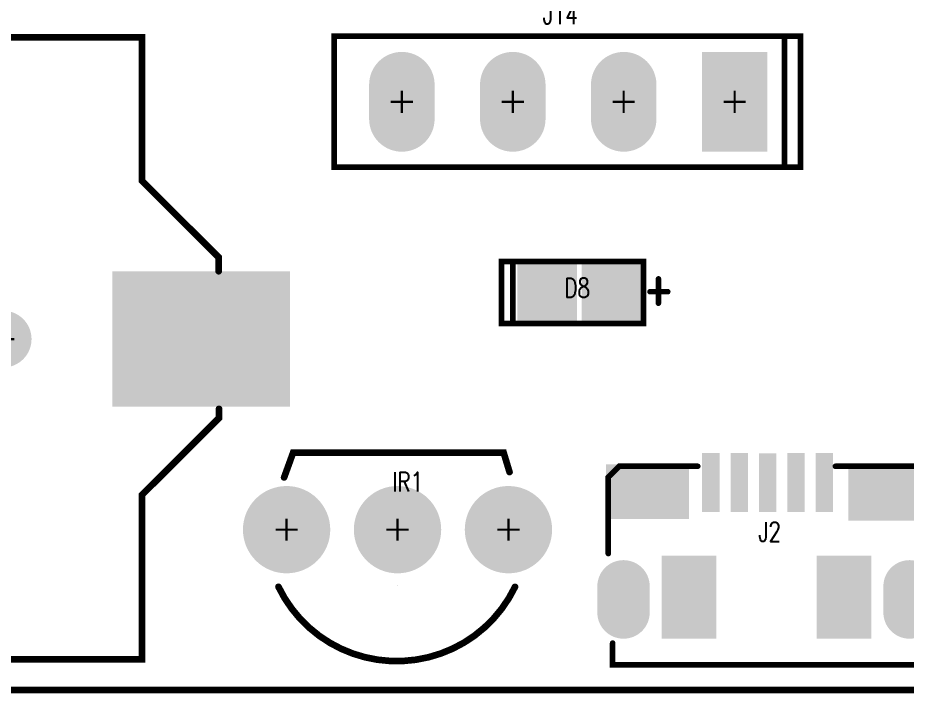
# Model space of a CAD drawing. Extents: x -2201 to 2204, y -2226 to 2180.
# Drawn here: x 590 to 1392, y -2169 to -1560 of the extents above; entities that cross this region are included whole.
import ezdxf

# ---------------------------------------------------------------- set-up
doc = ezdxf.new("R2010")
doc.units = 0
doc.linetypes.add('TRMIDX_0', pattern=[2, 1, 1])
doc.linetypes.add('TRMIDX_1', pattern=[2, 1, 1])
for name, color, linetype in [('BOARD_OUTLINE_00', 1, 'CONTINUOUS'), ('DRIL_NPLTE_THRU_01', 3, 'CONTINUOUS'), ('DRIL_NPLTE_THRU_02', 4, 'CONTINUOUS'), ('DRIL_NPLTE_THRU_03', 6, 'CONTINUOUS'), ('DRIL_NPLTE_THRU_04', 1, 'CONTINUOUS'), ('DRIL_PLTE_THRU_01', 3, 'CONTINUOUS'), ('DRIL_PLTE_THRU_02', 4, 'CONTINUOUS'), ('DRIL_PLTE_THRU_03', 6, 'CONTINUOUS'), ('DRIL_PLTE_THRU_04', 1, 'CONTINUOUS'), ('DRIL_SYMBOL', 1, 'CONTINUOUS'), ('PADS_BOT', 16, 'CONTINUOUS'), ('PADS_INNER', 96, 'CONTINUOUS'), ('PADS_TOP', 96, 'CONTINUOUS'), ('PART_NAME_01', 254, 'CONTINUOUS'), ('PART_NAME_126', 254, 'CONTINUOUS'), ('PART_TOP_2DLINE_01', 255, 'CONTINUOUS'), ('PART_TOP_2DLINE_126', 254, 'CONTINUOUS'), ('PART_TOP_COPPER_01', 255, 'CONTINUOUS'), ('TAG_00', 1, 'CONTINUOUS'), ('TAG_01', 1, 'CONTINUOUS')]:
    doc.layers.add(name, color=color, linetype=linetype)
doc.styles.add('W3', font='simplex', dxfattribs={"width": 0.75})

# ---------------------------------------------------------------- blocks, each defined once
blk = doc.blocks.new('BOARD_5')
at = {"layer": 'BOARD_OUTLINE_00', "const_width": 6}
blk.add_lwpolyline([(-196.85, 0, 0.414214), (0, 196.85), (0, 4135.83, 0.414214), (-196.85, 4332.68), (-2346.46, 4332.68), (-2346.46, 4331.69), (-2472.44, 4331.69), (-2472.44, 4332.68), (-4131.89, 4332.68, 0.414214), (-4328.74, 4135.83), (-4328.74, 197.72, 0.414214), (-4131.89, 0.87), (-3910.16, 0.87), (-3910.16, 50.31), (-3765.98, 50.31), (-3765.98, 0)], format="xyb", close=True, dxfattribs=at)
blk = doc.blocks.new('SMOOTH_6')
at = {"const_width": 3}
blk.add_lwpolyline([(-1.5, 0, 1), (1.5, 0, 1)], format="xyb", close=True, dxfattribs=at)
blk = doc.blocks.new('PART_BODY_TOP_24')
at = {"layer": 'PART_TOP_2DLINE_126', "const_width": 6}
for points in [[(-71.3, -259.21, -0.37488), (-272.05, 60.08), (-272.05, 275.24), (-142.95, 275.24), (-73.74, 344.45), (-61.18, 344.45)], [(62.87, 344.8), (71.1, 344.8), (140.51, 275.39), (288.78, 275.39), (288.78, 60.39, -0.406566), (81.65, -260.16)]]:
    blk.add_lwpolyline(points, format="xyb", dxfattribs=at)
at = {"layer": 'TAG_00'}
blk.add_lwpolyline([(0, 0), (0, 0)], dxfattribs=at)
at = {"layer": 'TAG_01'}
blk.add_lwpolyline([(0, 0), (0, 0)], dxfattribs=at)
at = {"layer": 'PART_TOP_2DLINE_126'}
for p in [(-73.74, 344.45), (-61.18, 344.45), (62.87, 344.8), (71.1, 344.8), (-272.05, 275.24), (-142.95, 275.24), (140.51, 275.39), (288.78, 275.39), (-272.05, 60.08), (288.78, 60.39), (-71.3, -259.21), (81.65, -260.16)]:
    blk.add_blockref('SMOOTH_6', p, dxfattribs=at)
blk = doc.blocks.new('DRIL_SYMBOL_51$18')
at = {"layer": 'DRIL_SYMBOL', "const_width": 2}
for points in [[(0, -10), (0, 10)], [(-10, 0), (10, 0)]]:
    blk.add_lwpolyline(points, dxfattribs=at)
blk = doc.blocks.new('DRIL_HOLE_51$18')
at = {"const_width": 25.59}
blk.add_lwpolyline([(-12.79, 0, 1), (12.79, 0, 1)], format="xyb", close=True, dxfattribs=at)
blk.add_blockref('DRIL_SYMBOL_51$18', (0, 0))
blk = doc.blocks.new('PAD_6')
at = {"const_width": 25.59}
blk.add_lwpolyline([(0, -12.79, 1), (0, 12.79, 1)], format="xyb", close=True, dxfattribs=at)
blk = doc.blocks.new('STK_TOP_9')
at = {"layer": 'DRIL_NPLTE_THRU_01'}
blk.add_blockref('DRIL_HOLE_51$18', (0, 0), dxfattribs=at)
at = {"layer": 'DRIL_NPLTE_THRU_02'}
blk.add_blockref('DRIL_HOLE_51$18', (0, 0), dxfattribs=at)
at = {"layer": 'DRIL_NPLTE_THRU_03'}
blk.add_blockref('DRIL_HOLE_51$18', (0, 0), dxfattribs=at)
at = {"layer": 'DRIL_NPLTE_THRU_04'}
blk.add_blockref('DRIL_HOLE_51$18', (0, 0), dxfattribs=at)
at = {"layer": 'PADS_BOT'}
blk.add_blockref('PAD_6', (0, 0), dxfattribs=at)
at = {"layer": 'PADS_INNER'}
blk.add_blockref('PAD_6', (0, 0), dxfattribs=at)
at = {"layer": 'PADS_TOP'}
blk.add_blockref('PAD_6', (0, 0), dxfattribs=at)
blk = doc.blocks.new('DRIL_HOLE_0')
blk.add_lwpolyline([(0, 0, 1), (0, 0, 1)], format="xyb", close=True)
blk = doc.blocks.new('PAD_8')
blk.add_lwpolyline([(0, 0, 1), (0, 0, 1)], format="xyb", close=True)
blk = doc.blocks.new('PAD_9')
at = {"const_width": 122}
blk.add_lwpolyline([(-80, 0), (80, 0)], dxfattribs=at)
blk = doc.blocks.new('STK_TOP_8')
at = {"layer": 'DRIL_PLTE_THRU_01'}
blk.add_blockref('DRIL_HOLE_0', (0, 0), dxfattribs=at)
at = {"layer": 'DRIL_PLTE_THRU_02'}
blk.add_blockref('DRIL_HOLE_0', (0, 0), dxfattribs=at)
at = {"layer": 'DRIL_PLTE_THRU_03'}
blk.add_blockref('DRIL_HOLE_0', (0, 0), dxfattribs=at)
at = {"layer": 'DRIL_PLTE_THRU_04'}
blk.add_blockref('DRIL_HOLE_0', (0, 0), dxfattribs=at)
at = {"layer": 'PADS_BOT'}
blk.add_blockref('PAD_8', (0, 0), dxfattribs=at)
at = {"layer": 'PADS_INNER'}
blk.add_blockref('PAD_8', (0, 0), dxfattribs=at)
at = {"layer": 'PADS_TOP', "rotation": 90}
blk.add_blockref('PAD_9', (0, 0), dxfattribs=at)
blk = doc.blocks.new('SYM_TOP_8')
for name, p in [('STK_TOP_8', (0, 328.66)), ('PART_BODY_TOP_24', (0, 0)), ('STK_TOP_9', (0, 150.2))]:
    blk.add_blockref(name, p)
blk = doc.blocks.new('PART_TOP_2')
blk.add_blockref('SYM_TOP_8', (0, 0))
blk = doc.blocks.new('SMOOTH_16')
at = {"const_width": 8}
blk.add_lwpolyline([(-4, 0, 1), (4, 0, 1)], format="xyb", close=True, dxfattribs=at)
blk = doc.blocks.new('SMOOTH_5')
at = {"const_width": 2.5}
blk.add_lwpolyline([(-1.25, 0, 1), (1.25, 0, 1)], format="xyb", close=True, dxfattribs=at)
blk = doc.blocks.new('PART_BODY_TOP_32')
at = {"layer": 'PART_TOP_2DLINE_01', "const_width": 5}
blk.add_lwpolyline([(-57.83, 28), (-57.83, -28), (70.24, -28), (70.24, 28)], close=True, dxfattribs=at)
for points in [[(59.96, 25.81), (59.96, -25.76)], [(-71.3, 9.65), (-71.3, -12.32)], [(-79.69, -0.75), (-63.7, -0.75)]]:
    blk.add_lwpolyline(points, dxfattribs=at)
at = {"layer": 'PART_TOP_COPPER_01', "linetype": 'TRMIDX_0', "const_width": 16}
blk.add_lwpolyline([(-48, -18), (-10, -18), (-10, 18), (-48, 18)], close=True, dxfattribs=at)
at = {"layer": 'PART_TOP_COPPER_01', "linetype": 'TRMIDX_1', "const_width": 16}
blk.add_lwpolyline([(10, -18), (48, -18), (48, 18), (10, 18)], close=True, dxfattribs=at)
at = {"layer": 'PART_TOP_2DLINE_01'}
for p in [(-57.83, 28), (59.96, 25.81), (70.24, 28), (-71.3, 9.65), (-79.69, -0.75), (-63.7, -0.75), (-71.3, -12.32), (59.96, -25.76), (-57.83, -28), (70.24, -28)]:
    blk.add_blockref('SMOOTH_5', p, dxfattribs=at)
at = {"layer": 'PART_TOP_COPPER_01'}
for p in [(-48, 18), (-10, 18), (10, 18), (48, 18), (-48, -18), (-10, -18), (10, -18), (48, -18)]:
    blk.add_blockref('SMOOTH_16', p, dxfattribs=at)
blk = doc.blocks.new('PAD_14')
at = {"const_width": 15}
blk.add_lwpolyline([(0, -7.5, 1), (0, 7.5, 1)], format="xyb", close=True, dxfattribs=at)
blk = doc.blocks.new('STK_TOP_19')
at = {"layer": 'DRIL_NPLTE_THRU_01'}
blk.add_blockref('DRIL_HOLE_0', (0, 0), dxfattribs=at)
at = {"layer": 'DRIL_NPLTE_THRU_02'}
blk.add_blockref('DRIL_HOLE_0', (0, 0), dxfattribs=at)
at = {"layer": 'DRIL_NPLTE_THRU_03'}
blk.add_blockref('DRIL_HOLE_0', (0, 0), dxfattribs=at)
at = {"layer": 'DRIL_NPLTE_THRU_04'}
blk.add_blockref('DRIL_HOLE_0', (0, 0), dxfattribs=at)
at = {"layer": 'PADS_BOT'}
blk.add_blockref('PAD_8', (0, 0), dxfattribs=at)
at = {"layer": 'PADS_INNER'}
blk.add_blockref('PAD_8', (0, 0), dxfattribs=at)
at = {"layer": 'PADS_TOP'}
blk.add_blockref('PAD_14', (0, 0), dxfattribs=at)
blk = doc.blocks.new('SYM_TOP_16')
for name, p in [('PART_BODY_TOP_32', (0, 0)), ('STK_TOP_19', (-29, 0)), ('STK_TOP_19', (29, 0))]:
    blk.add_blockref(name, p)
blk = doc.blocks.new('PART_TOP_142')
blk.add_blockref('SYM_TOP_16', (0, 0))
at = {"layer": 'PART_NAME_01', "style": 'W3', "width": 0.75}
blk.add_text('D8', height=17.5, rotation=180, dxfattribs=at).set_placement((13.5, 4.5))
blk = doc.blocks.new('PART_BODY_TOP_41')
at = {"layer": 'PART_TOP_2DLINE_01', "const_width": 6}
blk.add_lwpolyline([(-102.24, 97.09), (-94.09, 119.57), (95.63, 119.57), (100.98, 101.93)], dxfattribs=at)
blk.add_lwpolyline([(-107.32, -1.54, 0.628516), (105.94, -1.54)], format="xyb", dxfattribs=at)
at = {"layer": 'TAG_00'}
blk.add_lwpolyline([(0, 0), (0, 0)], dxfattribs=at)
at = {"layer": 'TAG_01'}
blk.add_lwpolyline([(0, 0), (0, 0)], dxfattribs=at)
at = {"layer": 'PART_TOP_2DLINE_01'}
for p in [(-94.09, 119.57), (95.63, 119.57), (100.98, 101.93), (-102.24, 97.09), (-107.32, -1.54), (105.94, -1.54)]:
    blk.add_blockref('SMOOTH_6', p, dxfattribs=at)
blk = doc.blocks.new('DRIL_SYMBOL_39$3700787402')
at = {"layer": 'DRIL_SYMBOL', "const_width": 2}
for points in [[(0, -10), (0, 10)], [(-10, 0), (10, 0)]]:
    blk.add_lwpolyline(points, dxfattribs=at)
blk = doc.blocks.new('DRIL_HOLE_39$3700787402')
at = {"const_width": 19.69}
blk.add_lwpolyline([(-9.84, 0, 1), (9.84, 0, 1)], format="xyb", close=True, dxfattribs=at)
blk.add_blockref('DRIL_SYMBOL_39$3700787402', (0, 0))
blk = doc.blocks.new('PAD_24')
at = {"const_width": 39.37}
blk.add_lwpolyline([(0, -19.68, 1), (0, 19.68, 1)], format="xyb", close=True, dxfattribs=at)
blk = doc.blocks.new('STK_TOP_31')
at = {"layer": 'DRIL_PLTE_THRU_01'}
blk.add_blockref('DRIL_HOLE_39$3700787402', (0, 0), dxfattribs=at)
at = {"layer": 'DRIL_PLTE_THRU_02'}
blk.add_blockref('DRIL_HOLE_39$3700787402', (0, 0), dxfattribs=at)
at = {"layer": 'DRIL_PLTE_THRU_03'}
blk.add_blockref('DRIL_HOLE_39$3700787402', (0, 0), dxfattribs=at)
at = {"layer": 'DRIL_PLTE_THRU_04'}
blk.add_blockref('DRIL_HOLE_39$3700787402', (0, 0), dxfattribs=at)
at = {"layer": 'PADS_BOT'}
blk.add_blockref('PAD_24', (0, 0), dxfattribs=at)
at = {"layer": 'PADS_INNER'}
blk.add_blockref('PAD_24', (0, 0), dxfattribs=at)
at = {"layer": 'PADS_TOP'}
blk.add_blockref('PAD_24', (0, 0), dxfattribs=at)
blk = doc.blocks.new('PAD_25')
at = {"const_width": 39.37}
blk.add_lwpolyline([(0, -19.69), (0, -19.69, 1), (0, 19.69), (0, 19.69, 1)], format="xyb", close=True, dxfattribs=at)
blk = doc.blocks.new('STK_TOP_32')
at = {"layer": 'DRIL_PLTE_THRU_01'}
blk.add_blockref('DRIL_HOLE_39$3700787402', (0, 0), dxfattribs=at)
at = {"layer": 'DRIL_PLTE_THRU_02'}
blk.add_blockref('DRIL_HOLE_39$3700787402', (0, 0), dxfattribs=at)
at = {"layer": 'DRIL_PLTE_THRU_03'}
blk.add_blockref('DRIL_HOLE_39$3700787402', (0, 0), dxfattribs=at)
at = {"layer": 'DRIL_PLTE_THRU_04'}
blk.add_blockref('DRIL_HOLE_39$3700787402', (0, 0), dxfattribs=at)
at = {"layer": 'PADS_BOT'}
blk.add_blockref('PAD_25', (0, 0), dxfattribs=at)
at = {"layer": 'PADS_INNER'}
blk.add_blockref('PAD_25', (0, 0), dxfattribs=at)
at = {"layer": 'PADS_TOP'}
blk.add_blockref('PAD_25', (0, 0), dxfattribs=at)
blk = doc.blocks.new('SYM_TOP_25')
for name, p in [('PART_BODY_TOP_41', (0, 0)), ('STK_TOP_31', (-100, 50)), ('STK_TOP_32', (0, 50)), ('STK_TOP_31', (100, 50))]:
    blk.add_blockref(name, p)
blk = doc.blocks.new('PART_TOP_181')
blk.add_blockref('SYM_TOP_25', (0, 0))
at = {"layer": 'PART_NAME_126', "style": 'W3', "width": 0.75}
blk.add_text('IR1', height=17.5, dxfattribs=at).set_placement((-4.59, 84.35))
blk = doc.blocks.new('PART_BODY_TOP_44')
at = {"layer": 'PART_TOP_2DLINE_01', "const_width": 5}
blk.add_lwpolyline([(-59.45, 59.03), (361.02, 59.03), (361.02, -59.27), (-59.45, -59.27)], close=True, dxfattribs=at)
blk.add_lwpolyline([(-44.88, 57.48), (-44.88, -56.3)], dxfattribs=at)
at = {"layer": 'PART_TOP_2DLINE_01'}
for p in [(-59.45, 59.03), (-44.88, 57.48), (361.02, 59.03), (-44.88, -56.3), (-59.45, -59.27), (361.02, -59.27)]:
    blk.add_blockref('SMOOTH_5', p, dxfattribs=at)
blk = doc.blocks.new('DRIL_SYMBOL_43')
at = {"layer": 'DRIL_SYMBOL', "const_width": 2}
for points in [[(0, -10), (0, 10)], [(-10, 0), (10, 0)]]:
    blk.add_lwpolyline(points, dxfattribs=at)
blk = doc.blocks.new('DRIL_HOLE_43')
at = {"const_width": 21.5}
blk.add_lwpolyline([(-10.75, 0, 1), (10.75, 0, 1)], format="xyb", close=True, dxfattribs=at)
blk.add_blockref('DRIL_SYMBOL_43', (0, 0))
blk = doc.blocks.new('PAD_31')
at = {"const_width": 59.06}
blk.add_lwpolyline([(-45, 0), (45, 0)], dxfattribs=at)
blk = doc.blocks.new('STK_TOP_45')
at = {"layer": 'DRIL_PLTE_THRU_01'}
blk.add_blockref('DRIL_HOLE_43', (0, 0), dxfattribs=at)
at = {"layer": 'DRIL_PLTE_THRU_02'}
blk.add_blockref('DRIL_HOLE_43', (0, 0), dxfattribs=at)
at = {"layer": 'DRIL_PLTE_THRU_03'}
blk.add_blockref('DRIL_HOLE_43', (0, 0), dxfattribs=at)
at = {"layer": 'DRIL_PLTE_THRU_04'}
blk.add_blockref('DRIL_HOLE_43', (0, 0), dxfattribs=at)
at = {"layer": 'PADS_BOT', "rotation": 90}
blk.add_blockref('PAD_31', (0, 0), dxfattribs=at)
at = {"layer": 'PADS_INNER', "rotation": 90}
blk.add_blockref('PAD_31', (0, 0), dxfattribs=at)
at = {"layer": 'PADS_TOP', "rotation": 90}
blk.add_blockref('PAD_31', (0, 0), dxfattribs=at)
blk = doc.blocks.new('PAD_32')
at = {"const_width": 29.53}
blk.add_lwpolyline([(-15.47, -14.76), (15.47, -14.76, 1), (15.47, 14.76), (-15.47, 14.76, 1)], format="xyb", close=True, dxfattribs=at)
blk = doc.blocks.new('STK_TOP_44')
at = {"layer": 'DRIL_PLTE_THRU_01'}
blk.add_blockref('DRIL_HOLE_43', (0, 0), dxfattribs=at)
at = {"layer": 'DRIL_PLTE_THRU_02'}
blk.add_blockref('DRIL_HOLE_43', (0, 0), dxfattribs=at)
at = {"layer": 'DRIL_PLTE_THRU_03'}
blk.add_blockref('DRIL_HOLE_43', (0, 0), dxfattribs=at)
at = {"layer": 'DRIL_PLTE_THRU_04'}
blk.add_blockref('DRIL_HOLE_43', (0, 0), dxfattribs=at)
at = {"layer": 'PADS_BOT', "rotation": 90}
blk.add_blockref('PAD_32', (0, 0), dxfattribs=at)
at = {"layer": 'PADS_INNER', "rotation": 90}
blk.add_blockref('PAD_32', (0, 0), dxfattribs=at)
at = {"layer": 'PADS_TOP', "rotation": 90}
blk.add_blockref('PAD_32', (0, 0), dxfattribs=at)
blk = doc.blocks.new('SYM_TOP_28')
for name, p in [('STK_TOP_45', (0, 0)), ('PART_BODY_TOP_44', (0, 0)), ('STK_TOP_44', (100, 0)), ('STK_TOP_44', (200, 0)), ('STK_TOP_44', (300, 0))]:
    blk.add_blockref(name, p)
blk = doc.blocks.new('PART_TOP_184')
blk.add_blockref('SYM_TOP_28', (0, 0))
at = {"layer": 'PART_NAME_01', "style": 'W3', "width": 0.75}
blk.add_text('J14', height=17.5, rotation=180, dxfattribs=at).set_placement((172.85, -69.92))
blk = doc.blocks.new('PART_BODY_TOP_45')
at = {"layer": 'PART_TOP_2DLINE_126', "const_width": 5}
for points in [[(-142.72, -6.99), (-142.72, 61.91), (-132.87, 71.75), (-62.01, 71.75)], [(62.01, 71.75), (140.75, 71.75), (148.62, 63.88), (148.62, -6.99), (146.65, -8.96)], [(-138.78, -87.7), (-138.78, -107.38), (148.62, -107.38), (150.59, -105.41), (150.59, -87.7), (148.62, -85.73)]]:
    blk.add_lwpolyline(points, dxfattribs=at)
at = {"layer": 'PART_TOP_2DLINE_126'}
for p in [(-132.87, 71.75), (-62.01, 71.75), (62.01, 71.75), (140.75, 71.75), (-142.72, 61.91), (148.62, 63.88), (-142.72, -6.99), (146.65, -8.96), (148.62, -6.99), (-138.78, -87.7), (148.62, -85.73), (150.59, -87.7), (150.59, -105.41), (-138.78, -107.38), (148.62, -107.38)]:
    blk.add_blockref('SMOOTH_5', p, dxfattribs=at)
blk = doc.blocks.new('PAD_33')
at = {"const_width": 49.21}
blk.add_lwpolyline([(-37.4, 0), (37.4, 0)], dxfattribs=at)
blk = doc.blocks.new('STK_TOP_47')
at = {"layer": 'DRIL_PLTE_THRU_01'}
blk.add_blockref('DRIL_HOLE_0', (0, 0), dxfattribs=at)
at = {"layer": 'DRIL_PLTE_THRU_02'}
blk.add_blockref('DRIL_HOLE_0', (0, 0), dxfattribs=at)
at = {"layer": 'DRIL_PLTE_THRU_03'}
blk.add_blockref('DRIL_HOLE_0', (0, 0), dxfattribs=at)
at = {"layer": 'DRIL_PLTE_THRU_04'}
blk.add_blockref('DRIL_HOLE_0', (0, 0), dxfattribs=at)
at = {"layer": 'PADS_BOT'}
blk.add_blockref('PAD_8', (0, 0), dxfattribs=at)
at = {"layer": 'PADS_INNER'}
blk.add_blockref('PAD_8', (0, 0), dxfattribs=at)
at = {"layer": 'PADS_TOP'}
blk.add_blockref('PAD_33', (0, 0), dxfattribs=at)
blk = doc.blocks.new('PAD_34')
at = {"const_width": 15.75}
blk.add_lwpolyline([(-26.57, 0), (26.57, 0)], dxfattribs=at)
blk = doc.blocks.new('STK_TOP_46')
at = {"layer": 'DRIL_PLTE_THRU_01'}
blk.add_blockref('DRIL_HOLE_0', (0, 0), dxfattribs=at)
at = {"layer": 'DRIL_PLTE_THRU_02'}
blk.add_blockref('DRIL_HOLE_0', (0, 0), dxfattribs=at)
at = {"layer": 'DRIL_PLTE_THRU_03'}
blk.add_blockref('DRIL_HOLE_0', (0, 0), dxfattribs=at)
at = {"layer": 'DRIL_PLTE_THRU_04'}
blk.add_blockref('DRIL_HOLE_0', (0, 0), dxfattribs=at)
at = {"layer": 'PADS_BOT'}
blk.add_blockref('PAD_8', (0, 0), dxfattribs=at)
at = {"layer": 'PADS_INNER'}
blk.add_blockref('PAD_8', (0, 0), dxfattribs=at)
at = {"layer": 'PADS_TOP', "rotation": 90}
blk.add_blockref('PAD_34', (0, 0), dxfattribs=at)
blk = doc.blocks.new('STK_TOP_48')
at = {"layer": 'DRIL_PLTE_THRU_01'}
blk.add_blockref('DRIL_HOLE_0', (0, 0), dxfattribs=at)
at = {"layer": 'DRIL_PLTE_THRU_02'}
blk.add_blockref('DRIL_HOLE_0', (0, 0), dxfattribs=at)
at = {"layer": 'DRIL_PLTE_THRU_03'}
blk.add_blockref('DRIL_HOLE_0', (0, 0), dxfattribs=at)
at = {"layer": 'DRIL_PLTE_THRU_04'}
blk.add_blockref('DRIL_HOLE_0', (0, 0), dxfattribs=at)
at = {"layer": 'PADS_BOT'}
blk.add_blockref('PAD_8', (0, 0), dxfattribs=at)
at = {"layer": 'PADS_INNER'}
blk.add_blockref('PAD_8', (0, 0), dxfattribs=at)
at = {"layer": 'PADS_TOP', "rotation": 90}
blk.add_blockref('PAD_33', (0, 0), dxfattribs=at)
blk = doc.blocks.new('DRIL_SLOT_0002300047000000900')
at = {"const_width": 11.81}
blk.add_lwpolyline([(5.91, -11.81), (5.91, 11.81, 1), (-5.91, 11.81), (-5.91, -11.81, 1)], format="xyb", close=True, dxfattribs=at)
blk = doc.blocks.new('PAD_35')
at = {"const_width": 23.62}
blk.add_lwpolyline([(-11.81, -11.81), (11.81, -11.81, 1), (11.81, 11.81), (-11.81, 11.81, 1)], format="xyb", close=True, dxfattribs=at)
blk = doc.blocks.new('STK_TOP_49')
at = {"layer": 'DRIL_PLTE_THRU_01'}
blk.add_blockref('DRIL_SLOT_0002300047000000900', (0, 0), dxfattribs=at)
at = {"layer": 'DRIL_PLTE_THRU_02'}
blk.add_blockref('DRIL_SLOT_0002300047000000900', (0, 0), dxfattribs=at)
at = {"layer": 'DRIL_PLTE_THRU_03'}
blk.add_blockref('DRIL_SLOT_0002300047000000900', (0, 0), dxfattribs=at)
at = {"layer": 'DRIL_PLTE_THRU_04'}
blk.add_blockref('DRIL_SLOT_0002300047000000900', (0, 0), dxfattribs=at)
at = {"layer": 'PADS_BOT', "rotation": 90}
blk.add_blockref('PAD_35', (0, 0), dxfattribs=at)
at = {"layer": 'PADS_INNER', "rotation": 90}
blk.add_blockref('PAD_35', (0, 0), dxfattribs=at)
at = {"layer": 'PADS_TOP', "rotation": 90}
blk.add_blockref('PAD_35', (0, 0), dxfattribs=at)
blk = doc.blocks.new('SYM_TOP_29')
for name, p in [('STK_TOP_46', (-50.2, 57.19)), ('STK_TOP_46', (-24.61, 57.19)), ('STK_TOP_46', (0.98, 56.99)), ('STK_TOP_46', (26.57, 57.19)), ('STK_TOP_46', (52.17, 57.19)), ('STK_TOP_47', (-107.28, 48.92)), ('PART_BODY_TOP_45', (0, 0)), ('STK_TOP_47', (111.22, 47.34)), ('STK_TOP_48', (-69.88, -46.36)), ('STK_TOP_48', (69.88, -46.36)), ('STK_TOP_49', (-128.94, -48.33)), ('STK_TOP_49', (128.94, -48.33))]:
    blk.add_blockref(name, p)
blk = doc.blocks.new('PART_TOP_185')
blk.add_blockref('SYM_TOP_29', (0, 0))
at = {"layer": 'PART_NAME_126', "style": 'W3', "width": 0.75}
blk.add_text('J2', height=17.5, dxfattribs=at).set_placement((-7.26, 3.92))

msp = doc.modelspace()

# ---------------------------------------------------------------- block references
for name, p in [('BOARD_5', (2164.37, -2166.34)), ('PART_TOP_185', (1264.76, -2036.42)), ('PART_TOP_181', (932.09, -2071.85))]:
    msp.add_blockref(name, p)
for name, p, rotation in [('PART_TOP_184', (1236, -1636), 180), ('PART_TOP_2', (426.38, -1850), 270), ('PART_TOP_142', (1096, -1808), 180)]:
    msp.add_blockref(name, p, dxfattribs=dict(rotation=rotation))

doc.saveas('drawing.dxf')
